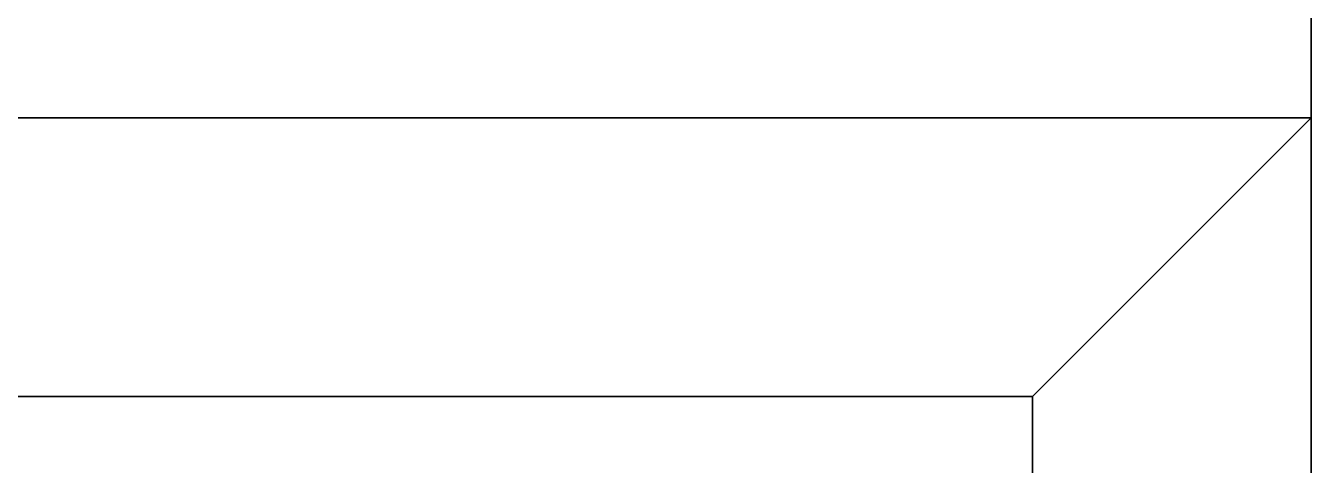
# Model space of a CAD drawing. Extents: x 0 to 5234, y -4951 to 0.
# Drawn here: x 4542 to 5234, y -1991 to -1754 of the extents above; entities that cross this region are included whole.
import ezdxf

# ---------------------------------------------------------------- set-up
doc = ezdxf.new("R2010")
doc.units = 0
for name, color, linetype in [('LAYER0', 7, 'CONTINUOUS'), ('LAYER36', 7, 'CONTINUOUS'), ('LAYER37', 7, 'CONTINUOUS')]:
    doc.layers.add(name, color=color, linetype=linetype)

msp = doc.modelspace()

# ---------------------------------------------------------------- linework, layer by layer
at = {"layer": 'LAYER0', "invisible_edges": 1}
for points in [[(5234, 0), (0, -4951), (0, 0), (5234, 0)], [(5234, -4951, 5), (0, 0, 5), (0, -4951, 5), (5234, -4951, 5)], [(0, 0, 5), (5234, -4951, 5), (5234, 0, 5), (0, 0, 5)], [(0, -4951), (5234, 0), (5234, -4951), (0, -4951)], [(5234, 0), (5234, -4951, 5), (5234, -4951), (5234, 0)], [(5234, -4951, 5), (5234, 0), (5234, 0, 5), (5234, -4951, 5)]]:
    msp.add_3dface(points, dxfattribs=at)
at = {"layer": 'LAYER36', "invisible_edges": 1}
for points in [[(5234, -1804, 5), (5084, -4801, 5), (5084, -1954, 5), (5234, -1804, 5)], [(5084, -4801, 5), (5234, -1804, 5), (5234, -4951, 5), (5084, -4801, 5)], [(5234, -1804, 2408), (5084, -1954, 5), (5084, -1954, 2408), (5234, -1804, 2408)], [(5084, -1954, 5), (5234, -1804, 2408), (5234, -1804, 5), (5084, -1954, 5)], [(5084, -1954, 2408), (5234, -4951, 2408), (5234, -1804, 2408), (5084, -1954, 2408)], [(5234, -1804, 5), (5234, -4951, 2408), (5234, -4951, 5), (5234, -1804, 5)], [(5234, -4951, 2408), (5234, -1804, 5), (5234, -1804, 2408), (5234, -4951, 2408)], [(5084, -1954, 2408), (5084, -4801, 5), (5084, -4801, 2408), (5084, -1954, 2408)], [(5084, -4801, 5), (5084, -1954, 2408), (5084, -1954, 5), (5084, -4801, 5)], [(5234, -4951, 2408), (5084, -1954, 2408), (5084, -4801, 2408), (5234, -4951, 2408)]]:
    msp.add_3dface(points, dxfattribs=at)
at = {"layer": 'LAYER37'}
for points, invisible_edges in [([(5084, -1954, 2408), (2972, -1804, 2408), (2822, -1954, 2408), (5084, -1954, 2408)], 1), ([(5234, -1804, 2408), (4211, -1804, 2179), (2972, -1804, 2408), (5234, -1804, 2408)], 3), ([(2972, -1804, 2408), (5084, -1954, 2408), (5234, -1804, 2408), (2972, -1804, 2408)], 1), ([(4211, -1954, 5), (5234, -1804, 5), (5084, -1954, 5), (4211, -1954, 5)], 1), ([(5234, -1804, 5), (4211, -1954, 5), (4211, -1804, 5), (5234, -1804, 5)], 1), ([(5234, -1804, 5), (4211, -1804, 2179), (5234, -1804, 2408), (5234, -1804, 5)], 3), ([(4211, -1804, 2179), (5234, -1804, 5), (4211, -1804, 5), (4211, -1804, 2179)], 1), ([(5234, -1804, 5), (5084, -1954, 2408), (5084, -1954, 5), (5234, -1804, 5)], 1), ([(5084, -1954, 2408), (5234, -1804, 5), (5234, -1804, 2408), (5084, -1954, 2408)], 1), ([(2822, -1954, 2408), (3478, -1954, 2179), (5084, -1954, 2408), (2822, -1954, 2408)], 3), ([(4211, -1954, 2179), (5084, -1954, 2408), (3478, -1954, 2179), (4211, -1954, 2179)], 3), ([(4211, -1954, 5), (5084, -1954, 2408), (4211, -1954, 2179), (4211, -1954, 5)], 3), ([(5084, -1954, 2408), (4211, -1954, 5), (5084, -1954, 5), (5084, -1954, 2408)], 1)]:
    msp.add_3dface(points, dxfattribs=dict(at, invisible_edges=invisible_edges))

doc.saveas('drawing.dxf')
